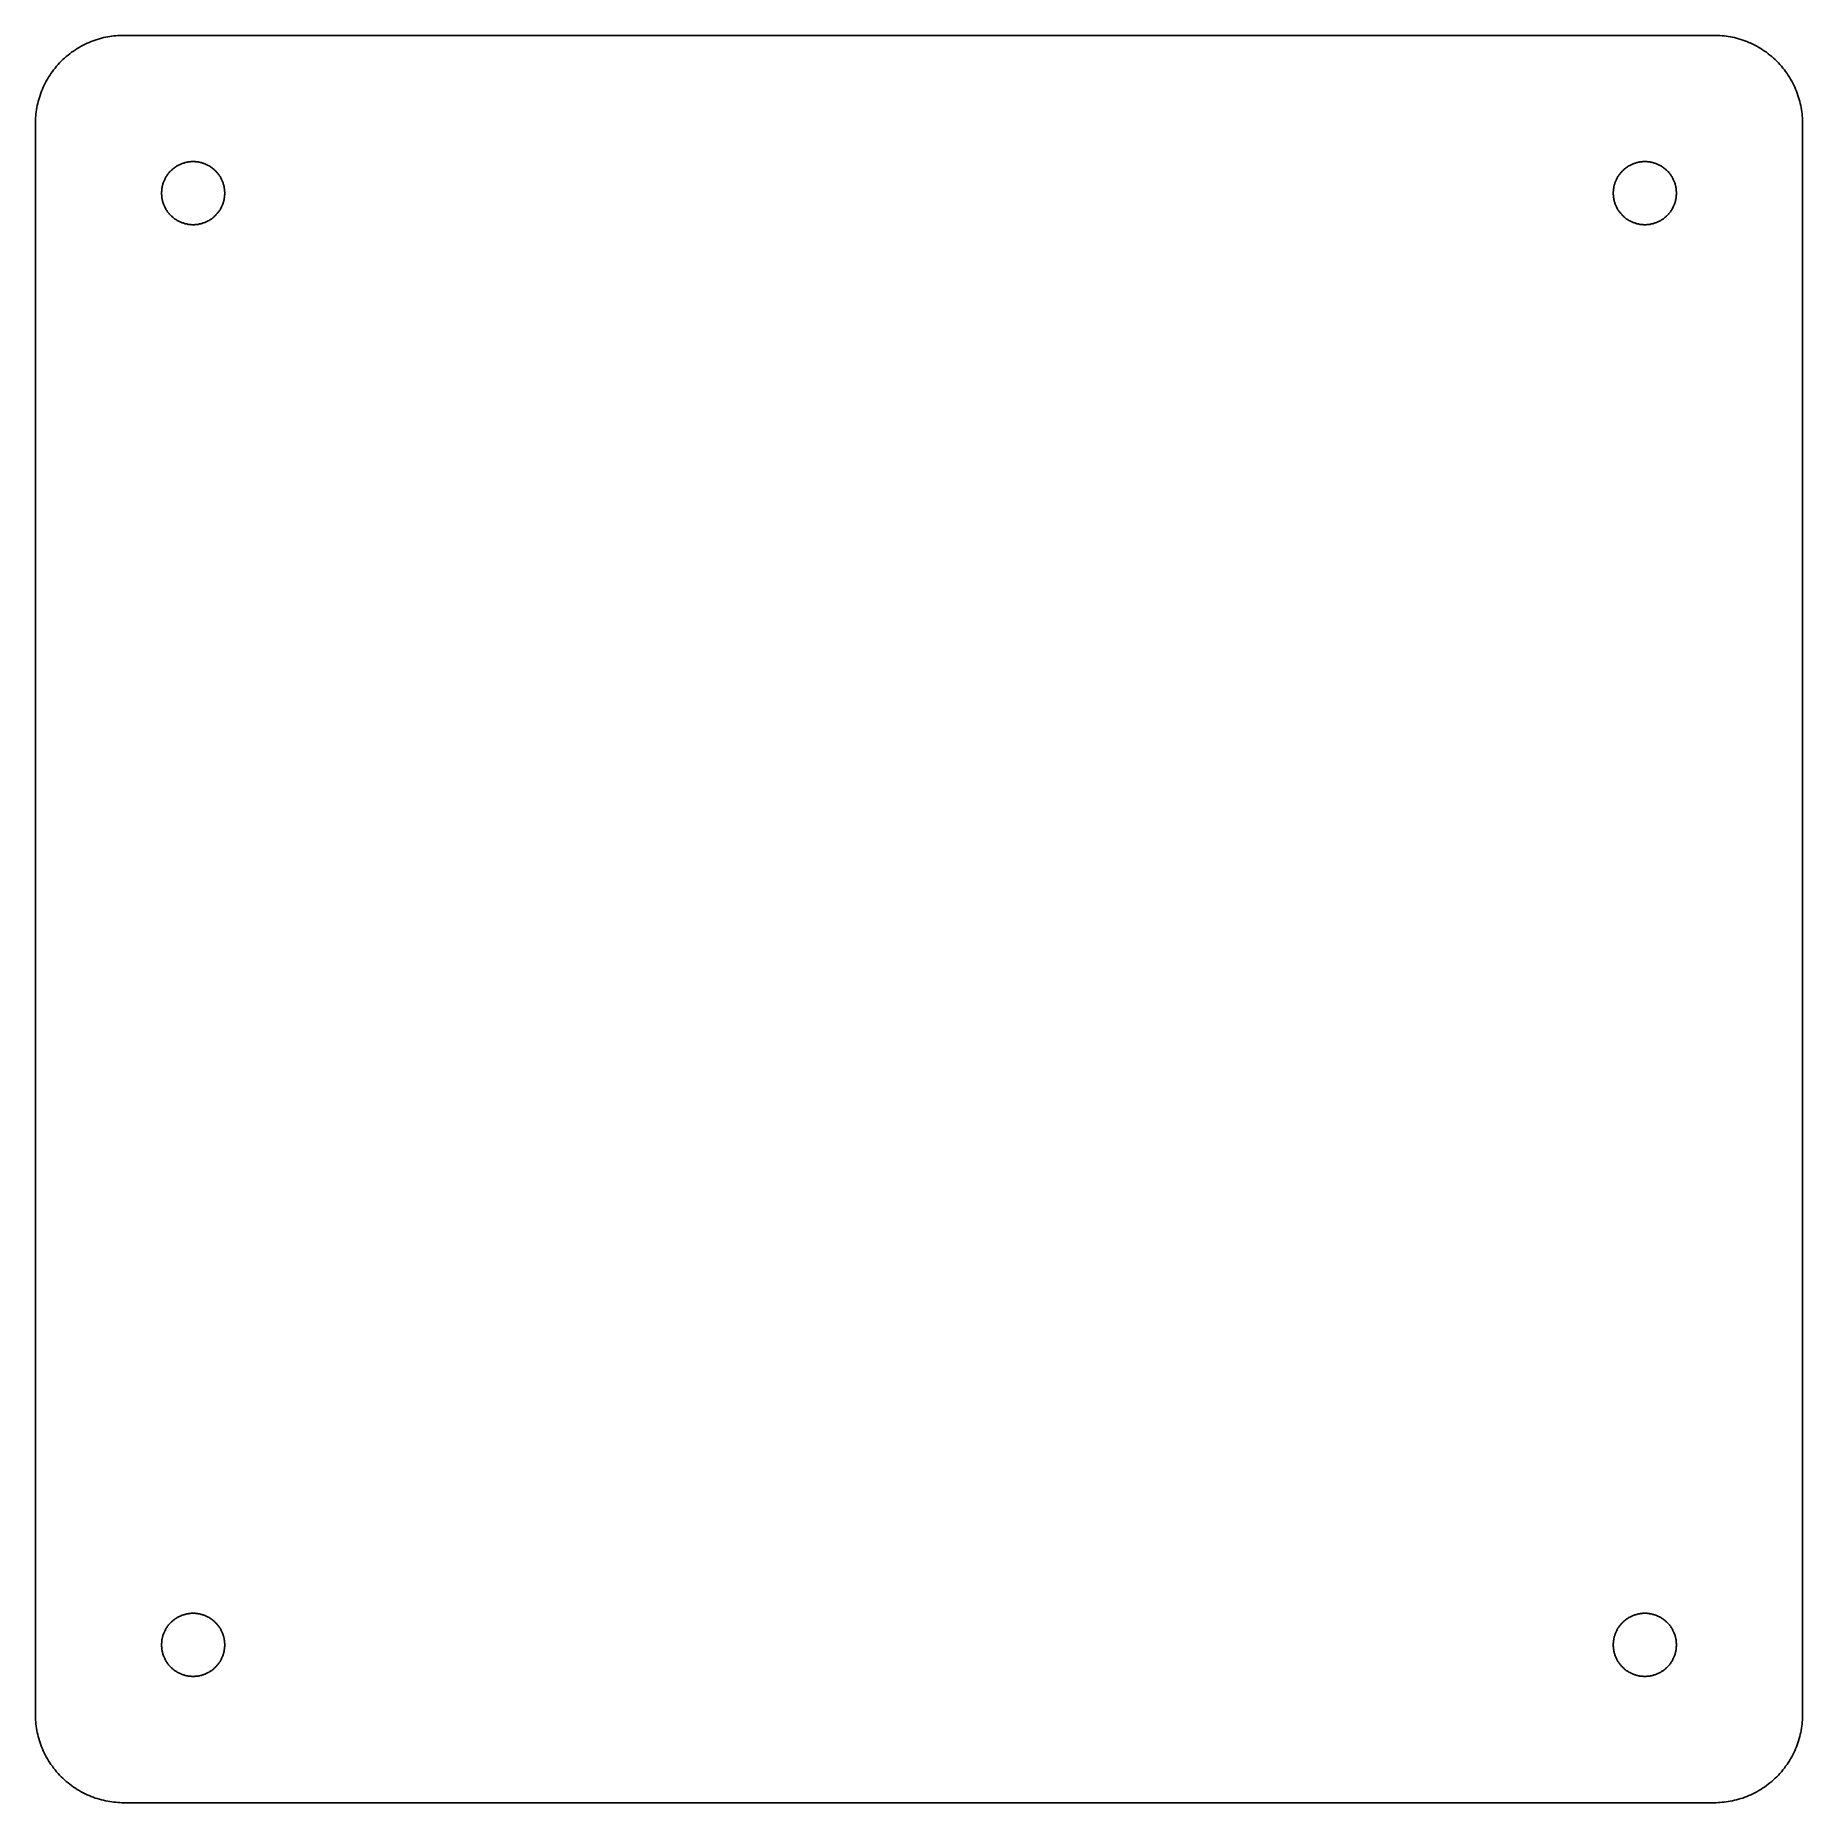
# Model space of a CAD drawing. Header units: inches. Extents: x 0 to 14, y 0 to 14.
import ezdxf

# ---------------------------------------------------------------- set-up
doc = ezdxf.new("R2010")
doc.units = ezdxf.units.IN
doc.header["$MEASUREMENT"] = 0
doc.layers.add('Default', color=18, linetype='Continuous', true_color=0x000000)

msp = doc.modelspace()

# ---------------------------------------------------------------- linework, layer by layer
at = {"layer": 'Default'}
for points in [[(0, 13.306), (0, 13.322), (0.001, 13.337), (0.002, 13.353), (0.003, 13.369), (0.004, 13.385), (0.006, 13.401), (0.009, 13.417), (0.012, 13.434), (0.015, 13.45), (0.019, 13.466), (0.023, 13.483), (0.027, 13.499), (0.032, 13.515), (0.037, 13.531), (0.043, 13.548), (0.049, 13.564), (0.056, 13.58), (0.063, 13.596), (0.07, 13.612), (0.078, 13.628), (0.087, 13.643), (0.095, 13.659), (0.104, 13.674), (0.114, 13.689), (0.124, 13.704), (0.135, 13.719), (0.145, 13.733), (0.157, 13.747), (0.168, 13.761), (0.18, 13.775), (0.192, 13.788), (0.205, 13.801), (0.218, 13.814), (0.231, 13.826), (0.245, 13.838), (0.259, 13.85), (0.273, 13.861), (0.287, 13.872), (0.302, 13.882), (0.317, 13.892), (0.332, 13.902), (0.347, 13.911), (0.363, 13.92), (0.378, 13.928), (0.394, 13.936), (0.41, 13.943), (0.426, 13.95), (0.442, 13.957), (0.459, 13.963), (0.475, 13.969), (0.491, 13.974), (0.507, 13.979), (0.524, 13.984), (0.54, 13.988), (0.556, 13.991), (0.573, 13.995), (0.589, 13.997), (0.605, 14), (0.621, 14.002), (0.637, 14.003), (0.653, 14.005), (0.669, 14.006), (0.684, 14.006), (0.7, 14.006)], [(0.7, 14.006), (13.3, 14.006)], [(13.3, 14.006), (13.316, 14.006), (13.331, 14.006), (13.347, 14.005), (13.363, 14.003), (13.379, 14.002), (13.395, 14), (13.411, 13.997), (13.427, 13.995), (13.444, 13.991), (13.46, 13.988), (13.476, 13.984), (13.493, 13.979), (13.509, 13.974), (13.525, 13.969), (13.541, 13.963), (13.558, 13.957), (13.574, 13.95), (13.59, 13.943), (13.606, 13.936), (13.622, 13.928), (13.637, 13.92), (13.653, 13.911), (13.668, 13.902), (13.683, 13.892), (13.698, 13.882), (13.713, 13.872), (13.727, 13.861), (13.741, 13.85), (13.755, 13.838), (13.769, 13.826), (13.782, 13.814), (13.795, 13.801), (13.808, 13.788), (13.82, 13.775), (13.832, 13.761), (13.843, 13.747), (13.855, 13.733), (13.865, 13.719), (13.876, 13.704), (13.886, 13.689), (13.896, 13.674), (13.905, 13.659), (13.913, 13.643), (13.922, 13.628), (13.93, 13.612), (13.937, 13.596), (13.944, 13.58), (13.951, 13.564), (13.957, 13.548), (13.963, 13.531), (13.968, 13.515), (13.973, 13.499), (13.977, 13.483), (13.981, 13.466), (13.985, 13.45), (13.988, 13.434), (13.991, 13.417), (13.994, 13.401), (13.996, 13.385), (13.997, 13.369), (13.998, 13.353), (13.999, 13.337), (14, 13.322), (14, 13.306)], [(0, 0.706), (0, 13.306)], [(14, 13.306), (14, 0.706)], [(1.25, 13.006), (1.244, 13.006), (1.239, 13.006), (1.233, 13.006), (1.228, 13.005), (1.222, 13.005), (1.216, 13.004), (1.21, 13.003), (1.205, 13.002), (1.199, 13.001), (1.193, 13), (1.187, 12.998), (1.181, 12.997), (1.175, 12.995), (1.17, 12.993), (1.164, 12.991), (1.158, 12.989), (1.152, 12.986), (1.146, 12.984), (1.141, 12.981), (1.135, 12.978), (1.13, 12.975), (1.124, 12.972), (1.119, 12.969), (1.113, 12.965), (1.108, 12.962), (1.103, 12.958), (1.097, 12.954), (1.092, 12.95), (1.087, 12.946), (1.083, 12.942), (1.078, 12.938), (1.073, 12.933), (1.069, 12.928), (1.064, 12.924), (1.06, 12.919), (1.056, 12.914), (1.052, 12.909), (1.048, 12.904), (1.044, 12.898), (1.041, 12.893), (1.037, 12.888), (1.034, 12.882), (1.031, 12.877), (1.028, 12.871), (1.025, 12.865), (1.022, 12.86), (1.02, 12.854), (1.018, 12.848), (1.015, 12.842), (1.013, 12.837), (1.011, 12.831), (1.01, 12.825), (1.008, 12.819), (1.007, 12.813), (1.005, 12.808), (1.004, 12.802), (1.003, 12.796), (1.002, 12.79), (1.002, 12.784), (1.001, 12.779), (1.001, 12.773), (1, 12.767), (1, 12.762), (1, 12.756), (1, 12.751), (1, 12.745), (1.001, 12.739), (1.001, 12.734), (1.002, 12.728), (1.002, 12.722), (1.003, 12.717), (1.004, 12.711), (1.005, 12.705), (1.007, 12.699), (1.008, 12.693), (1.01, 12.687), (1.011, 12.682), (1.013, 12.676), (1.015, 12.67), (1.018, 12.664), (1.02, 12.658), (1.022, 12.653), (1.025, 12.647), (1.028, 12.641), (1.031, 12.636), (1.034, 12.63), (1.037, 12.625), (1.041, 12.619), (1.044, 12.614), (1.048, 12.609), (1.052, 12.604), (1.056, 12.599), (1.06, 12.594), (1.064, 12.589), (1.069, 12.584), (1.073, 12.579), (1.078, 12.575), (1.083, 12.571), (1.087, 12.566), (1.092, 12.562), (1.097, 12.558), (1.103, 12.554), (1.108, 12.551), (1.113, 12.547), (1.119, 12.544), (1.124, 12.54), (1.13, 12.537), (1.135, 12.534), (1.141, 12.531), (1.146, 12.529), (1.152, 12.526), (1.158, 12.524), (1.164, 12.522), (1.17, 12.52), (1.175, 12.518), (1.181, 12.516), (1.187, 12.514), (1.193, 12.513), (1.199, 12.512), (1.205, 12.51), (1.21, 12.509), (1.216, 12.509), (1.222, 12.508), (1.228, 12.507), (1.233, 12.507), (1.239, 12.506), (1.244, 12.506), (1.25, 12.506)], [(1.25, 12.506), (1.256, 12.506), (1.261, 12.506), (1.267, 12.507), (1.272, 12.507), (1.278, 12.508), (1.284, 12.509), (1.29, 12.509), (1.295, 12.51), (1.301, 12.512), (1.307, 12.513), (1.313, 12.514), (1.319, 12.516), (1.325, 12.518), (1.33, 12.52), (1.336, 12.522), (1.342, 12.524), (1.348, 12.526), (1.354, 12.529), (1.359, 12.531), (1.365, 12.534), (1.37, 12.537), (1.376, 12.54), (1.381, 12.544), (1.387, 12.547), (1.392, 12.551), (1.397, 12.554), (1.403, 12.558), (1.408, 12.562), (1.413, 12.566), (1.417, 12.571), (1.422, 12.575), (1.427, 12.579), (1.431, 12.584), (1.436, 12.589), (1.44, 12.594), (1.444, 12.599), (1.448, 12.604), (1.452, 12.609), (1.456, 12.614), (1.459, 12.619), (1.463, 12.625), (1.466, 12.63), (1.469, 12.636), (1.472, 12.641), (1.475, 12.647), (1.478, 12.653), (1.48, 12.658), (1.482, 12.664), (1.485, 12.67), (1.487, 12.676), (1.489, 12.682), (1.49, 12.687), (1.492, 12.693), (1.493, 12.699), (1.495, 12.705), (1.496, 12.711), (1.497, 12.717), (1.498, 12.722), (1.498, 12.728), (1.499, 12.734), (1.499, 12.739), (1.5, 12.745), (1.5, 12.751), (1.5, 12.756), (1.5, 12.762), (1.5, 12.767), (1.499, 12.773), (1.499, 12.779), (1.498, 12.784), (1.498, 12.79), (1.497, 12.796), (1.496, 12.802), (1.495, 12.808), (1.493, 12.813), (1.492, 12.819), (1.49, 12.825), (1.489, 12.831), (1.487, 12.837), (1.485, 12.842), (1.482, 12.848), (1.48, 12.854), (1.478, 12.86), (1.475, 12.865), (1.472, 12.871), (1.469, 12.877), (1.466, 12.882), (1.463, 12.888), (1.459, 12.893), (1.456, 12.898), (1.452, 12.904), (1.448, 12.909), (1.444, 12.914), (1.44, 12.919), (1.436, 12.924), (1.431, 12.928), (1.427, 12.933), (1.422, 12.938), (1.417, 12.942), (1.413, 12.946), (1.408, 12.95), (1.403, 12.954), (1.397, 12.958), (1.392, 12.962), (1.387, 12.965), (1.381, 12.969), (1.376, 12.972), (1.37, 12.975), (1.365, 12.978), (1.359, 12.981), (1.354, 12.984), (1.348, 12.986), (1.342, 12.989), (1.336, 12.991), (1.33, 12.993), (1.325, 12.995), (1.319, 12.997), (1.313, 12.998), (1.307, 13), (1.301, 13.001), (1.295, 13.002), (1.29, 13.003), (1.284, 13.004), (1.278, 13.005), (1.272, 13.005), (1.267, 13.006), (1.261, 13.006), (1.256, 13.006), (1.25, 13.006)], [(12.75, 13.006), (12.744, 13.006), (12.739, 13.006), (12.733, 13.006), (12.728, 13.005), (12.722, 13.005), (12.716, 13.004), (12.71, 13.003), (12.705, 13.002), (12.699, 13.001), (12.693, 13), (12.687, 12.998), (12.681, 12.997), (12.675, 12.995), (12.67, 12.993), (12.664, 12.991), (12.658, 12.989), (12.652, 12.986), (12.646, 12.984), (12.641, 12.981), (12.635, 12.978), (12.63, 12.975), (12.624, 12.972), (12.619, 12.969), (12.613, 12.965), (12.608, 12.962), (12.603, 12.958), (12.597, 12.954), (12.592, 12.95), (12.587, 12.946), (12.583, 12.942), (12.578, 12.938), (12.573, 12.933), (12.569, 12.928), (12.564, 12.924), (12.56, 12.919), (12.556, 12.914), (12.552, 12.909), (12.548, 12.904), (12.544, 12.898), (12.541, 12.893), (12.537, 12.888), (12.534, 12.882), (12.531, 12.877), (12.528, 12.871), (12.525, 12.865), (12.522, 12.86), (12.52, 12.854), (12.518, 12.848), (12.515, 12.842), (12.513, 12.837), (12.511, 12.831), (12.51, 12.825), (12.508, 12.819), (12.507, 12.813), (12.505, 12.808), (12.504, 12.802), (12.503, 12.796), (12.502, 12.79), (12.502, 12.784), (12.501, 12.779), (12.501, 12.773), (12.5, 12.767), (12.5, 12.762), (12.5, 12.756), (12.5, 12.751), (12.5, 12.745), (12.501, 12.739), (12.501, 12.734), (12.502, 12.728), (12.502, 12.722), (12.503, 12.717), (12.504, 12.711), (12.505, 12.705), (12.507, 12.699), (12.508, 12.693), (12.51, 12.687), (12.511, 12.682), (12.513, 12.676), (12.515, 12.67), (12.518, 12.664), (12.52, 12.658), (12.522, 12.653), (12.525, 12.647), (12.528, 12.641), (12.531, 12.636), (12.534, 12.63), (12.537, 12.625), (12.541, 12.619), (12.544, 12.614), (12.548, 12.609), (12.552, 12.604), (12.556, 12.599), (12.56, 12.594), (12.564, 12.589), (12.569, 12.584), (12.573, 12.579), (12.578, 12.575), (12.583, 12.571), (12.587, 12.566), (12.592, 12.562), (12.597, 12.558), (12.603, 12.554), (12.608, 12.551), (12.613, 12.547), (12.619, 12.544), (12.624, 12.54), (12.63, 12.537), (12.635, 12.534), (12.641, 12.531), (12.646, 12.529), (12.652, 12.526), (12.658, 12.524), (12.664, 12.522), (12.67, 12.52), (12.675, 12.518), (12.681, 12.516), (12.687, 12.514), (12.693, 12.513), (12.699, 12.512), (12.705, 12.51), (12.71, 12.509), (12.716, 12.509), (12.722, 12.508), (12.728, 12.507), (12.733, 12.507), (12.739, 12.506), (12.744, 12.506), (12.75, 12.506)], [(12.75, 12.506), (12.756, 12.506), (12.761, 12.506), (12.767, 12.507), (12.772, 12.507), (12.778, 12.508), (12.784, 12.509), (12.79, 12.509), (12.795, 12.51), (12.801, 12.512), (12.807, 12.513), (12.813, 12.514), (12.819, 12.516), (12.825, 12.518), (12.83, 12.52), (12.836, 12.522), (12.842, 12.524), (12.848, 12.526), (12.854, 12.529), (12.859, 12.531), (12.865, 12.534), (12.87, 12.537), (12.876, 12.54), (12.881, 12.544), (12.887, 12.547), (12.892, 12.551), (12.897, 12.554), (12.903, 12.558), (12.908, 12.562), (12.913, 12.566), (12.917, 12.571), (12.922, 12.575), (12.927, 12.579), (12.931, 12.584), (12.936, 12.589), (12.94, 12.594), (12.944, 12.599), (12.948, 12.604), (12.952, 12.609), (12.956, 12.614), (12.959, 12.619), (12.963, 12.625), (12.966, 12.63), (12.969, 12.636), (12.972, 12.641), (12.975, 12.647), (12.978, 12.653), (12.98, 12.658), (12.982, 12.664), (12.985, 12.67), (12.987, 12.676), (12.989, 12.682), (12.99, 12.687), (12.992, 12.693), (12.993, 12.699), (12.995, 12.705), (12.996, 12.711), (12.997, 12.717), (12.998, 12.722), (12.998, 12.728), (12.999, 12.734), (12.999, 12.739), (13, 12.745), (13, 12.751), (13, 12.756), (13, 12.762), (13, 12.767), (12.999, 12.773), (12.999, 12.779), (12.998, 12.784), (12.998, 12.79), (12.997, 12.796), (12.996, 12.802), (12.995, 12.808), (12.993, 12.813), (12.992, 12.819), (12.99, 12.825), (12.989, 12.831), (12.987, 12.837), (12.985, 12.842), (12.982, 12.848), (12.98, 12.854), (12.978, 12.86), (12.975, 12.865), (12.972, 12.871), (12.969, 12.877), (12.966, 12.882), (12.963, 12.888), (12.959, 12.893), (12.956, 12.898), (12.952, 12.904), (12.948, 12.909), (12.944, 12.914), (12.94, 12.919), (12.936, 12.924), (12.931, 12.928), (12.927, 12.933), (12.922, 12.938), (12.917, 12.942), (12.913, 12.946), (12.908, 12.95), (12.903, 12.954), (12.897, 12.958), (12.892, 12.962), (12.887, 12.965), (12.881, 12.969), (12.876, 12.972), (12.87, 12.975), (12.865, 12.978), (12.859, 12.981), (12.854, 12.984), (12.848, 12.986), (12.842, 12.989), (12.836, 12.991), (12.83, 12.993), (12.825, 12.995), (12.819, 12.997), (12.813, 12.998), (12.807, 13), (12.801, 13.001), (12.795, 13.002), (12.79, 13.003), (12.784, 13.004), (12.778, 13.005), (12.772, 13.005), (12.767, 13.006), (12.761, 13.006), (12.756, 13.006), (12.75, 13.006)], [(1.25, 1.506), (1.244, 1.506), (1.239, 1.506), (1.233, 1.506), (1.228, 1.505), (1.222, 1.505), (1.216, 1.504), (1.21, 1.503), (1.205, 1.502), (1.199, 1.501), (1.193, 1.5), (1.187, 1.498), (1.181, 1.497), (1.175, 1.495), (1.17, 1.493), (1.164, 1.491), (1.158, 1.489), (1.152, 1.486), (1.146, 1.484), (1.141, 1.481), (1.135, 1.478), (1.13, 1.475), (1.124, 1.472), (1.119, 1.469), (1.113, 1.465), (1.108, 1.462), (1.103, 1.458), (1.097, 1.454), (1.092, 1.45), (1.087, 1.446), (1.083, 1.442), (1.078, 1.438), (1.073, 1.433), (1.069, 1.428), (1.064, 1.424), (1.06, 1.419), (1.056, 1.414), (1.052, 1.409), (1.048, 1.404), (1.044, 1.398), (1.041, 1.393), (1.037, 1.388), (1.034, 1.382), (1.031, 1.377), (1.028, 1.371), (1.025, 1.365), (1.022, 1.36), (1.02, 1.354), (1.018, 1.348), (1.015, 1.342), (1.013, 1.337), (1.011, 1.331), (1.01, 1.325), (1.008, 1.319), (1.007, 1.313), (1.005, 1.308), (1.004, 1.302), (1.003, 1.296), (1.002, 1.29), (1.002, 1.284), (1.001, 1.279), (1.001, 1.273), (1, 1.267), (1, 1.262), (1, 1.256), (1, 1.251), (1, 1.245), (1.001, 1.239), (1.001, 1.234), (1.002, 1.228), (1.002, 1.222), (1.003, 1.217), (1.004, 1.211), (1.005, 1.205), (1.007, 1.199), (1.008, 1.193), (1.01, 1.187), (1.011, 1.182), (1.013, 1.176), (1.015, 1.17), (1.018, 1.164), (1.02, 1.158), (1.022, 1.153), (1.025, 1.147), (1.028, 1.141), (1.031, 1.136), (1.034, 1.13), (1.037, 1.125), (1.041, 1.119), (1.044, 1.114), (1.048, 1.109), (1.052, 1.104), (1.056, 1.099), (1.06, 1.094), (1.064, 1.089), (1.069, 1.084), (1.073, 1.079), (1.078, 1.075), (1.083, 1.071), (1.087, 1.066), (1.092, 1.062), (1.097, 1.058), (1.103, 1.054), (1.108, 1.051), (1.113, 1.047), (1.119, 1.044), (1.124, 1.04), (1.13, 1.037), (1.135, 1.034), (1.141, 1.031), (1.146, 1.029), (1.152, 1.026), (1.158, 1.024), (1.164, 1.022), (1.17, 1.02), (1.175, 1.018), (1.181, 1.016), (1.187, 1.014), (1.193, 1.013), (1.199, 1.012), (1.205, 1.01), (1.21, 1.009), (1.216, 1.009), (1.222, 1.008), (1.228, 1.007), (1.233, 1.007), (1.239, 1.006), (1.244, 1.006), (1.25, 1.006)], [(1.25, 1.006), (1.256, 1.006), (1.261, 1.006), (1.267, 1.007), (1.272, 1.007), (1.278, 1.008), (1.284, 1.009), (1.29, 1.009), (1.295, 1.01), (1.301, 1.012), (1.307, 1.013), (1.313, 1.014), (1.319, 1.016), (1.325, 1.018), (1.33, 1.02), (1.336, 1.022), (1.342, 1.024), (1.348, 1.026), (1.354, 1.029), (1.359, 1.031), (1.365, 1.034), (1.37, 1.037), (1.376, 1.04), (1.381, 1.044), (1.387, 1.047), (1.392, 1.051), (1.397, 1.054), (1.403, 1.058), (1.408, 1.062), (1.413, 1.066), (1.417, 1.071), (1.422, 1.075), (1.427, 1.079), (1.431, 1.084), (1.436, 1.089), (1.44, 1.094), (1.444, 1.099), (1.448, 1.104), (1.452, 1.109), (1.456, 1.114), (1.459, 1.119), (1.463, 1.125), (1.466, 1.13), (1.469, 1.136), (1.472, 1.141), (1.475, 1.147), (1.478, 1.153), (1.48, 1.158), (1.482, 1.164), (1.485, 1.17), (1.487, 1.176), (1.489, 1.182), (1.49, 1.187), (1.492, 1.193), (1.493, 1.199), (1.495, 1.205), (1.496, 1.211), (1.497, 1.217), (1.498, 1.222), (1.498, 1.228), (1.499, 1.234), (1.499, 1.239), (1.5, 1.245), (1.5, 1.251), (1.5, 1.256), (1.5, 1.262), (1.5, 1.267), (1.499, 1.273), (1.499, 1.279), (1.498, 1.284), (1.498, 1.29), (1.497, 1.296), (1.496, 1.302), (1.495, 1.308), (1.493, 1.313), (1.492, 1.319), (1.49, 1.325), (1.489, 1.331), (1.487, 1.337), (1.485, 1.342), (1.482, 1.348), (1.48, 1.354), (1.478, 1.36), (1.475, 1.365), (1.472, 1.371), (1.469, 1.377), (1.466, 1.382), (1.463, 1.388), (1.459, 1.393), (1.456, 1.398), (1.452, 1.404), (1.448, 1.409), (1.444, 1.414), (1.44, 1.419), (1.436, 1.424), (1.431, 1.428), (1.427, 1.433), (1.422, 1.438), (1.417, 1.442), (1.413, 1.446), (1.408, 1.45), (1.403, 1.454), (1.397, 1.458), (1.392, 1.462), (1.387, 1.465), (1.381, 1.469), (1.376, 1.472), (1.37, 1.475), (1.365, 1.478), (1.359, 1.481), (1.354, 1.484), (1.348, 1.486), (1.342, 1.489), (1.336, 1.491), (1.33, 1.493), (1.325, 1.495), (1.319, 1.497), (1.313, 1.498), (1.307, 1.5), (1.301, 1.501), (1.295, 1.502), (1.29, 1.503), (1.284, 1.504), (1.278, 1.505), (1.272, 1.505), (1.267, 1.506), (1.261, 1.506), (1.256, 1.506), (1.25, 1.506)], [(12.75, 1.506), (12.744, 1.506), (12.739, 1.506), (12.733, 1.506), (12.728, 1.505), (12.722, 1.505), (12.716, 1.504), (12.71, 1.503), (12.705, 1.502), (12.699, 1.501), (12.693, 1.5), (12.687, 1.498), (12.681, 1.497), (12.675, 1.495), (12.67, 1.493), (12.664, 1.491), (12.658, 1.489), (12.652, 1.486), (12.646, 1.484), (12.641, 1.481), (12.635, 1.478), (12.63, 1.475), (12.624, 1.472), (12.619, 1.469), (12.613, 1.465), (12.608, 1.462), (12.603, 1.458), (12.597, 1.454), (12.592, 1.45), (12.587, 1.446), (12.583, 1.442), (12.578, 1.438), (12.573, 1.433), (12.569, 1.428), (12.564, 1.424), (12.56, 1.419), (12.556, 1.414), (12.552, 1.409), (12.548, 1.404), (12.544, 1.398), (12.541, 1.393), (12.537, 1.388), (12.534, 1.382), (12.531, 1.377), (12.528, 1.371), (12.525, 1.365), (12.522, 1.36), (12.52, 1.354), (12.518, 1.348), (12.515, 1.342), (12.513, 1.337), (12.511, 1.331), (12.51, 1.325), (12.508, 1.319), (12.507, 1.313), (12.505, 1.308), (12.504, 1.302), (12.503, 1.296), (12.502, 1.29), (12.502, 1.284), (12.501, 1.279), (12.501, 1.273), (12.5, 1.267), (12.5, 1.262), (12.5, 1.256), (12.5, 1.251), (12.5, 1.245), (12.501, 1.239), (12.501, 1.234), (12.502, 1.228), (12.502, 1.222), (12.503, 1.217), (12.504, 1.211), (12.505, 1.205), (12.507, 1.199), (12.508, 1.193), (12.51, 1.187), (12.511, 1.182), (12.513, 1.176), (12.515, 1.17), (12.518, 1.164), (12.52, 1.158), (12.522, 1.153), (12.525, 1.147), (12.528, 1.141), (12.531, 1.136), (12.534, 1.13), (12.537, 1.125), (12.541, 1.119), (12.544, 1.114), (12.548, 1.109), (12.552, 1.104), (12.556, 1.099), (12.56, 1.094), (12.564, 1.089), (12.569, 1.084), (12.573, 1.079), (12.578, 1.075), (12.583, 1.071), (12.587, 1.066), (12.592, 1.062), (12.597, 1.058), (12.603, 1.054), (12.608, 1.051), (12.613, 1.047), (12.619, 1.044), (12.624, 1.04), (12.63, 1.037), (12.635, 1.034), (12.641, 1.031), (12.646, 1.029), (12.652, 1.026), (12.658, 1.024), (12.664, 1.022), (12.67, 1.02), (12.675, 1.018), (12.681, 1.016), (12.687, 1.014), (12.693, 1.013), (12.699, 1.012), (12.705, 1.01), (12.71, 1.009), (12.716, 1.009), (12.722, 1.008), (12.728, 1.007), (12.733, 1.007), (12.739, 1.006), (12.744, 1.006), (12.75, 1.006)], [(12.75, 1.006), (12.756, 1.006), (12.761, 1.006), (12.767, 1.007), (12.772, 1.007), (12.778, 1.008), (12.784, 1.009), (12.79, 1.009), (12.795, 1.01), (12.801, 1.012), (12.807, 1.013), (12.813, 1.014), (12.819, 1.016), (12.825, 1.018), (12.83, 1.02), (12.836, 1.022), (12.842, 1.024), (12.848, 1.026), (12.854, 1.029), (12.859, 1.031), (12.865, 1.034), (12.87, 1.037), (12.876, 1.04), (12.881, 1.044), (12.887, 1.047), (12.892, 1.051), (12.897, 1.054), (12.903, 1.058), (12.908, 1.062), (12.913, 1.066), (12.917, 1.071), (12.922, 1.075), (12.927, 1.079), (12.931, 1.084), (12.936, 1.089), (12.94, 1.094), (12.944, 1.099), (12.948, 1.104), (12.952, 1.109), (12.956, 1.114), (12.959, 1.119), (12.963, 1.125), (12.966, 1.13), (12.969, 1.136), (12.972, 1.141), (12.975, 1.147), (12.978, 1.153), (12.98, 1.158), (12.982, 1.164), (12.985, 1.17), (12.987, 1.176), (12.989, 1.182), (12.99, 1.187), (12.992, 1.193), (12.993, 1.199), (12.995, 1.205), (12.996, 1.211), (12.997, 1.217), (12.998, 1.222), (12.998, 1.228), (12.999, 1.234), (12.999, 1.239), (13, 1.245), (13, 1.251), (13, 1.256), (13, 1.262), (13, 1.267), (12.999, 1.273), (12.999, 1.279), (12.998, 1.284), (12.998, 1.29), (12.997, 1.296), (12.996, 1.302), (12.995, 1.308), (12.993, 1.313), (12.992, 1.319), (12.99, 1.325), (12.989, 1.331), (12.987, 1.337), (12.985, 1.342), (12.982, 1.348), (12.98, 1.354), (12.978, 1.36), (12.975, 1.365), (12.972, 1.371), (12.969, 1.377), (12.966, 1.382), (12.963, 1.388), (12.959, 1.393), (12.956, 1.398), (12.952, 1.404), (12.948, 1.409), (12.944, 1.414), (12.94, 1.419), (12.936, 1.424), (12.931, 1.428), (12.927, 1.433), (12.922, 1.438), (12.917, 1.442), (12.913, 1.446), (12.908, 1.45), (12.903, 1.454), (12.897, 1.458), (12.892, 1.462), (12.887, 1.465), (12.881, 1.469), (12.876, 1.472), (12.87, 1.475), (12.865, 1.478), (12.859, 1.481), (12.854, 1.484), (12.848, 1.486), (12.842, 1.489), (12.836, 1.491), (12.83, 1.493), (12.825, 1.495), (12.819, 1.497), (12.813, 1.498), (12.807, 1.5), (12.801, 1.501), (12.795, 1.502), (12.79, 1.503), (12.784, 1.504), (12.778, 1.505), (12.772, 1.505), (12.767, 1.506), (12.761, 1.506), (12.756, 1.506), (12.75, 1.506)], [(0.7, 0.006), (0.684, 0.006), (0.669, 0.007), (0.653, 0.008), (0.637, 0.009), (0.621, 0.011), (0.605, 0.013), (0.589, 0.015), (0.573, 0.018), (0.556, 0.021), (0.54, 0.025), (0.524, 0.029), (0.507, 0.033), (0.491, 0.038), (0.475, 0.043), (0.459, 0.049), (0.442, 0.055), (0.426, 0.062), (0.41, 0.069), (0.394, 0.077), (0.378, 0.084), (0.363, 0.093), (0.347, 0.102), (0.332, 0.111), (0.317, 0.12), (0.302, 0.13), (0.287, 0.141), (0.273, 0.152), (0.259, 0.163), (0.245, 0.174), (0.231, 0.186), (0.218, 0.199), (0.205, 0.211), (0.192, 0.224), (0.18, 0.238), (0.168, 0.251), (0.157, 0.265), (0.145, 0.279), (0.135, 0.294), (0.124, 0.308), (0.114, 0.323), (0.104, 0.338), (0.095, 0.354), (0.087, 0.369), (0.078, 0.385), (0.07, 0.401), (0.063, 0.416), (0.056, 0.432), (0.049, 0.449), (0.043, 0.465), (0.037, 0.481), (0.032, 0.497), (0.027, 0.514), (0.023, 0.53), (0.019, 0.546), (0.015, 0.563), (0.012, 0.579), (0.009, 0.595), (0.006, 0.611), (0.004, 0.627), (0.003, 0.643), (0.002, 0.659), (0.001, 0.675), (0, 0.691), (0, 0.706)], [(14, 0.706), (14, 0.691), (13.999, 0.675), (13.998, 0.659), (13.997, 0.643), (13.996, 0.627), (13.994, 0.611), (13.991, 0.595), (13.988, 0.579), (13.985, 0.563), (13.981, 0.546), (13.977, 0.53), (13.973, 0.514), (13.968, 0.497), (13.963, 0.481), (13.957, 0.465), (13.951, 0.449), (13.944, 0.432), (13.937, 0.416), (13.93, 0.401), (13.922, 0.385), (13.913, 0.369), (13.905, 0.354), (13.896, 0.338), (13.886, 0.323), (13.876, 0.308), (13.865, 0.294), (13.855, 0.279), (13.843, 0.265), (13.832, 0.251), (13.82, 0.238), (13.808, 0.224), (13.795, 0.211), (13.782, 0.199), (13.769, 0.186), (13.755, 0.174), (13.741, 0.163), (13.727, 0.152), (13.713, 0.141), (13.698, 0.13), (13.683, 0.12), (13.668, 0.111), (13.653, 0.102), (13.637, 0.093), (13.622, 0.084), (13.606, 0.077), (13.59, 0.069), (13.574, 0.062), (13.558, 0.055), (13.541, 0.049), (13.525, 0.043), (13.509, 0.038), (13.493, 0.033), (13.476, 0.029), (13.46, 0.025), (13.444, 0.021), (13.427, 0.018), (13.411, 0.015), (13.395, 0.013), (13.379, 0.011), (13.363, 0.009), (13.347, 0.008), (13.331, 0.007), (13.316, 0.006), (13.3, 0.006)], [(13.3, 0.006), (0.7, 0.006)]]:
    msp.add_lwpolyline(points, dxfattribs=at)

doc.saveas('drawing.dxf')
